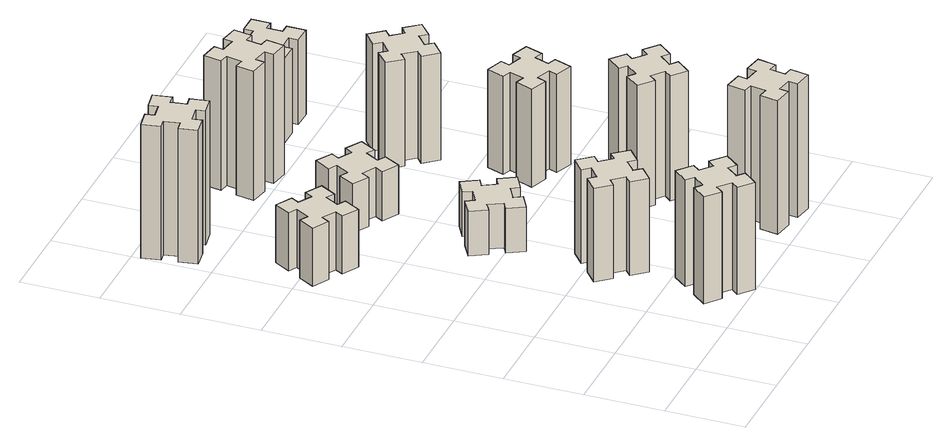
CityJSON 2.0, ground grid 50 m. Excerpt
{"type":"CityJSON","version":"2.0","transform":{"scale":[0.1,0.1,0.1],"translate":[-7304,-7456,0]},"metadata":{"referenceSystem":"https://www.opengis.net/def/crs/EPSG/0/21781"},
"CityObjects":{
"building1":{"type":"Building","attributes":{"class":"1000","function":"1000","usage":"1000","yearOfConstruction":2016,"roofType":"1000","measuredHeight":72,"storeysAboveGround":30,"storeysBelowGround":0},"geometry":[{"type":"Solid","lod":"1","boundaries":[[[[0,1,2,3,4,5,6,7,8,9,10,11,12,13,14,15,16,17,18,19]],[[17,16,20,21]],[[16,15,22,20]],[[15,14,23,22]],[[14,13,24,23]],[[13,12,25,24]],[[12,11,26,25]],[[11,10,27,26]],[[10,9,28,27]],[[9,8,29,28]],[[8,7,30,29]],[[7,6,31,30]],[[6,5,32,31]],[[5,4,33,32]],[[4,3,34,33]],[[3,2,35,34]],[[2,1,36,35]],[[1,0,37,36]],[[0,19,38,37]],[[19,18,39,38]],[[18,17,21,39]],[[24,25,26,27,28,29,30,31,32,33,34,35,36,37,38,39,21,20,22,23]]]]}]},
"building2":{"type":"Building","attributes":{"class":"1000","function":"1000","usage":"1000","yearOfConstruction":2016,"roofType":"1000","measuredHeight":39,"storeysAboveGround":30,"storeysBelowGround":0},"geometry":[{"type":"Solid","lod":"1","boundaries":[[[[40,41,42,43,44,45,46,47,48,49,50,51,52,53,54,55,56,57,58,59]],[[57,56,60,61]],[[56,55,62,60]],[[55,54,63,62]],[[54,53,64,63]],[[53,52,65,64]],[[52,51,66,65]],[[51,50,67,66]],[[50,49,68,67]],[[49,48,69,68]],[[48,47,70,69]],[[47,46,71,70]],[[46,45,72,71]],[[45,44,73,72]],[[44,43,74,73]],[[43,42,75,74]],[[42,41,76,75]],[[41,40,77,76]],[[40,59,78,77]],[[59,58,79,78]],[[58,57,61,79]],[[64,65,66,67,68,69,70,71,72,73,74,75,76,77,78,79,61,60,62,63]]]]}]},
"building3":{"type":"Building","attributes":{"class":"1000","function":"1000","usage":"1000","yearOfConstruction":2016,"roofType":"1000","measuredHeight":90,"storeysAboveGround":30,"storeysBelowGround":0},"geometry":[{"type":"Solid","lod":"1","boundaries":[[[[80,81,82,83,84,85,86,87,88,89,90,91,92,93,94,95,96,97,98,99]],[[97,96,100,101]],[[96,95,102,100]],[[95,94,103,102]],[[94,93,104,103]],[[93,92,105,104]],[[92,91,106,105]],[[91,90,107,106]],[[90,89,108,107]],[[89,88,109,108]],[[88,87,110,109]],[[87,86,111,110]],[[86,85,112,111]],[[85,84,113,112]],[[84,83,114,113]],[[83,82,115,114]],[[82,81,116,115]],[[81,80,117,116]],[[80,99,118,117]],[[99,98,119,118]],[[98,97,101,119]],[[104,105,106,107,108,109,110,111,112,113,114,115,116,117,118,119,101,100,102,103]]]]}]},
"building4":{"type":"Building","attributes":{"class":"1000","function":"1000","usage":"1000","yearOfConstruction":2016,"roofType":"1000","measuredHeight":63,"storeysAboveGround":30,"storeysBelowGround":0},"geometry":[{"type":"Solid","lod":"1","boundaries":[[[[120,121,122,123,124,125,126,127,128,129,130,131,132,133,134,135,136,137,138,139]],[[137,136,140,141]],[[136,135,142,140]],[[135,134,143,142]],[[134,133,144,143]],[[133,132,145,144]],[[132,131,146,145]],[[131,130,147,146]],[[130,129,148,147]],[[129,128,149,148]],[[128,127,150,149]],[[127,126,151,150]],[[126,125,152,151]],[[125,124,153,152]],[[124,123,154,153]],[[123,122,155,154]],[[122,121,156,155]],[[121,120,157,156]],[[120,139,158,157]],[[139,138,159,158]],[[138,137,141,159]],[[144,145,146,147,148,149,150,151,152,153,154,155,156,157,158,159,141,140,142,143]]]]}]},
"building5":{"type":"Building","attributes":{"class":"1000","function":"1000","usage":"1000","yearOfConstruction":2016,"roofType":"1000","measuredHeight":30,"storeysAboveGround":30,"storeysBelowGround":0},"geometry":[{"type":"Solid","lod":"1","boundaries":[[[[160,161,162,163,164,165,166,167,168,169,170,171,172,173,174,175,176,177,178,179]],[[177,176,180,181]],[[176,175,182,180]],[[175,174,183,182]],[[174,173,184,183]],[[173,172,185,184]],[[172,171,186,185]],[[171,170,187,186]],[[170,169,188,187]],[[169,168,189,188]],[[168,167,190,189]],[[167,166,191,190]],[[166,165,192,191]],[[165,164,193,192]],[[164,163,194,193]],[[163,162,195,194]],[[162,161,196,195]],[[161,160,197,196]],[[160,179,198,197]],[[179,178,199,198]],[[178,177,181,199]],[[184,185,186,187,188,189,190,191,192,193,194,195,196,197,198,199,181,180,182,183]]]]}]},
"building6":{"type":"Building","attributes":{"class":"1000","function":"1000","usage":"1000","yearOfConstruction":2016,"roofType":"1000","measuredHeight":33,"storeysAboveGround":30,"storeysBelowGround":0},"geometry":[{"type":"Solid","lod":"1","boundaries":[[[[200,201,202,203,204,205,206,207,208,209,210,211,212,213,214,215,216,217,218,219]],[[217,216,220,221]],[[216,215,222,220]],[[215,214,223,222]],[[214,213,224,223]],[[213,212,225,224]],[[212,211,226,225]],[[211,210,227,226]],[[210,209,228,227]],[[209,208,229,228]],[[208,207,230,229]],[[207,206,231,230]],[[206,205,232,231]],[[205,204,233,232]],[[204,203,234,233]],[[203,202,235,234]],[[202,201,236,235]],[[201,200,237,236]],[[200,219,238,237]],[[219,218,239,238]],[[218,217,221,239]],[[224,225,226,227,228,229,230,231,232,233,234,235,236,237,238,239,221,220,222,223]]]]}]},
"building7":{"type":"Building","attributes":{"class":"1000","function":"1000","usage":"1000","yearOfConstruction":2016,"roofType":"1000","measuredHeight":90,"storeysAboveGround":30,"storeysBelowGround":0},"geometry":[{"type":"Solid","lod":"1","boundaries":[[[[240,241,242,243,244,245,246,247,248,249,250,251,252,253,254,255,256,257,258,259]],[[257,256,260,261]],[[256,255,262,260]],[[255,254,263,262]],[[254,253,264,263]],[[253,252,265,264]],[[252,251,266,265]],[[251,250,267,266]],[[250,249,268,267]],[[249,248,269,268]],[[248,247,270,269]],[[247,246,271,270]],[[246,245,272,271]],[[245,244,273,272]],[[244,243,274,273]],[[243,242,275,274]],[[242,241,276,275]],[[241,240,277,276]],[[240,259,278,277]],[[259,258,279,278]],[[258,257,261,279]],[[264,265,266,267,268,269,270,271,272,273,274,275,276,277,278,279,261,260,262,263]]]]}]},
"building8":{"type":"Building","attributes":{"class":"1000","function":"1000","usage":"1000","yearOfConstruction":2016,"roofType":"1000","measuredHeight":87,"storeysAboveGround":30,"storeysBelowGround":0},"geometry":[{"type":"Solid","lod":"1","boundaries":[[[[280,281,282,283,284,285,286,287,288,289,290,291,292,293,294,295,296,297,298,299]],[[297,296,300,301]],[[296,295,302,300]],[[295,294,303,302]],[[294,293,304,303]],[[293,292,305,304]],[[292,291,306,305]],[[291,290,307,306]],[[290,289,308,307]],[[289,288,309,308]],[[288,287,310,309]],[[287,286,311,310]],[[286,285,312,311]],[[285,284,313,312]],[[284,283,314,313]],[[283,282,315,314]],[[282,281,316,315]],[[281,280,317,316]],[[280,299,318,317]],[[299,298,319,318]],[[298,297,301,319]],[[304,305,306,307,308,309,310,311,312,313,314,315,316,317,318,319,301,300,302,303]]]]}]},
"building9":{"type":"Building","attributes":{"class":"1000","function":"1000","usage":"1000","yearOfConstruction":2016,"roofType":"1000","measuredHeight":84,"storeysAboveGround":30,"storeysBelowGround":0},"geometry":[{"type":"Solid","lod":"1","boundaries":[[[[320,321,322,323,324,325,326,327,328,329,330,331,332,333,334,335,336,337,338,339]],[[337,336,340,341]],[[336,335,342,340]],[[335,334,343,342]],[[334,333,344,343]],[[333,332,345,344]],[[332,331,346,345]],[[331,330,347,346]],[[330,329,348,347]],[[329,328,349,348]],[[328,327,350,349]],[[327,326,351,350]],[[326,325,352,351]],[[325,324,353,352]],[[324,323,354,353]],[[323,322,355,354]],[[322,321,356,355]],[[321,320,357,356]],[[320,339,358,357]],[[339,338,359,358]],[[338,337,341,359]],[[344,345,346,347,348,349,350,351,352,353,354,355,356,357,358,359,341,340,342,343]]]]}]},
"building10":{"type":"Building","attributes":{"class":"1000","function":"1000","usage":"1000","yearOfConstruction":2016,"roofType":"1000","measuredHeight":66,"storeysAboveGround":30,"storeysBelowGround":0},"geometry":[{"type":"Solid","lod":"1","boundaries":[[[[360,361,362,363,364,365,366,367,368,369,370,371,372,373,374,375,376,377,378,379]],[[377,376,380,381]],[[376,375,382,380]],[[375,374,383,382]],[[374,373,384,383]],[[373,372,385,384]],[[372,371,386,385]],[[371,370,387,386]],[[370,369,388,387]],[[369,368,389,388]],[[368,367,390,389]],[[367,366,391,390]],[[366,365,392,391]],[[365,364,393,392]],[[364,363,394,393]],[[363,362,395,394]],[[362,361,396,395]],[[361,360,397,396]],[[360,379,398,397]],[[379,378,399,398]],[[378,377,381,399]],[[384,385,386,387,388,389,390,391,392,393,394,395,396,397,398,399,381,380,382,383]]]]}]},
"building11":{"type":"Building","attributes":{"class":"1000","function":"1000","usage":"1000","yearOfConstruction":2016,"roofType":"1000","measuredHeight":72,"storeysAboveGround":30,"storeysBelowGround":0},"geometry":[{"type":"Solid","lod":"1","boundaries":[[[[400,401,402,403,404,405,406,407,408,409,410,411,412,413,414,415,416,417,418,419]],[[417,416,420,421]],[[416,415,422,420]],[[415,414,423,422]],[[414,413,424,423]],[[413,412,425,424]],[[412,411,426,425]],[[411,410,427,426]],[[410,409,428,427]],[[409,408,429,428]],[[408,407,430,429]],[[407,406,431,430]],[[406,405,432,431]],[[405,404,433,432]],[[404,403,434,433]],[[403,402,435,434]],[[402,401,436,435]],[[401,400,437,436]],[[400,419,438,437]],[[419,418,439,438]],[[418,417,421,439]],[[424,425,426,427,428,429,430,431,432,433,434,435,436,437,438,439,421,420,422,423]]]]}]},
"building12":{"type":"Building","attributes":{"class":"1000","function":"1000","usage":"1000","yearOfConstruction":2016,"roofType":"1000","measuredHeight":57,"storeysAboveGround":30,"storeysBelowGround":0},"geometry":[{"type":"Solid","lod":"1","boundaries":[[[[440,441,442,443,444,445,446,447,448,449,450,451,452,453,454,455,456,457,458,459]],[[457,456,460,461]],[[456,455,462,460]],[[455,454,463,462]],[[454,453,464,463]],[[453,452,465,464]],[[452,451,466,465]],[[451,450,467,466]],[[450,449,468,467]],[[449,448,469,468]],[[448,447,470,469]],[[447,446,471,470]],[[446,445,472,471]],[[445,444,473,472]],[[444,443,474,473]],[[443,442,475,474]],[[442,441,476,475]],[[441,440,477,476]],[[440,459,478,477]],[[459,458,479,478]],[[458,457,461,479]],[[464,465,466,467,468,469,470,471,472,473,474,475,476,477,478,479,461,460,462,463]]]]}]}
},
"vertices":[
[836,193,0],[913,129,0],[874,83,0],[966,6,0],[1043,98,0],[997,136,0],[1062,213,0],[1108,174,0],[1185,266,0],[1093,343,0],[1054,297,0],[978,362,0],[1016,408,0],[924,485,0],[847,393,0],[893,354,0],[829,278,0],[783,316,0],[706,224,0],[798,147,0],[829,278,720],[783,316,720],[893,354,720],[847,393,720],[924,485,720],[1016,408,720],[978,362,720],[1054,297,720],[1093,343,720],[1185,266,720],[1108,174,720],[1062,213,720],[997,136,720],[1043,98,720],[966,6,720],[874,83,720],[913,129,720],[836,193,720],[798,147,720],[706,224,720],
[376,2367,0],[426,2454,0],[478,2424,0],[538,2528,0],[434,2588,0],[404,2536,0],[317,2586,0],[347,2638,0],[243,2698,0],[183,2594,0],[235,2564,0],[185,2477,0],[133,2507,0],[73,2403,0],[177,2343,0],[207,2395,0],[294,2345,0],[264,2293,0],[368,2233,0],[428,2337,0],[294,2345,390],[264,2293,390],[207,2395,390],[177,2343,390],[73,2403,390],[133,2507,390],[185,2477,390],[235,2564,390],[183,2594,390],[243,2698,390],[347,2638,390],[317,2586,390],[404,2536,390],[434,2588,390],[538,2528,390],[478,2424,390],[426,2454,390],[376,2367,390],[428,2337,390],[368,2233,390],
[235,3422,0],[137,3405,0],[127,3464,0],[8,3443,0],[29,3325,0],[88,3335,0],[106,3237,0],[47,3227,0],[67,3108,0],[186,3129,0],[175,3188,0],[274,3206,0],[284,3147,0],[402,3167,0],[381,3286,0],[322,3275,0],[305,3374,0],[364,3384,0],[343,3502,0],[225,3481,0],[305,3374,900],[364,3384,900],[322,3275,900],[381,3286,900],[402,3167,900],[284,3147,900],[274,3206,900],[175,3188,900],[186,3129,900],[67,3108,900],[47,3227,900],[106,3237,900],[88,3335,900],[29,3325,900],[8,3443,900],[127,3464,900],[137,3405,900],[235,3422,900],[225,3481,900],[343,3502,900],
[913,1002,0],[836,937,0],[798,983,0],[706,906,0],[783,814,0],[829,853,0],[893,776,0],[847,738,0],[924,646,0],[1016,723,0],[978,769,0],[1054,833,0],[1093,787,0],[1185,864,0],[1108,956,0],[1062,918,0],[997,994,0],[1043,1033,0],[966,1125,0],[874,1048,0],[997,994,630],[1043,1033,630],[1062,918,630],[1108,956,630],[1185,864,630],[1093,787,630],[1054,833,630],[978,769,630],[1016,723,630],[924,646,630],[847,738,630],[893,776,630],[829,853,630],[783,814,630],[706,906,630],[798,983,630],[836,937,630],[913,1002,630],[874,1048,630],[966,1125,630],
[825,1614,0],[875,1527,0],[823,1497,0],[883,1393,0],[987,1453,0],[957,1505,0],[1044,1555,0],[1074,1503,0],[1178,1563,0],[1118,1667,0],[1066,1637,0],[1016,1724,0],[1068,1754,0],[1008,1858,0],[904,1798,0],[934,1746,0],[847,1696,0],[817,1748,0],[713,1688,0],[773,1584,0],[847,1696,300],[817,1748,300],[934,1746,300],[904,1798,300],[1008,1858,300],[1068,1754,300],[1016,1724,300],[1066,1637,300],[1118,1667,300],[1178,1563,300],[1074,1503,300],[1044,1555,300],[957,1505,300],[987,1453,300],[883,1393,300],[823,1497,300],[875,1527,300],[825,1614,300],[773,1584,300],[713,1688,300],
[1016,2367,0],[1066,2454,0],[1118,2424,0],[1178,2528,0],[1074,2588,0],[1044,2536,0],[957,2586,0],[987,2638,0],[883,2698,0],[823,2594,0],[875,2564,0],[825,2477,0],[773,2507,0],[713,2403,0],[817,2343,0],[847,2395,0],[934,2345,0],[904,2293,0],[1008,2233,0],[1068,2337,0],[934,2345,330],[904,2293,330],[847,2395,330],[817,2343,330],[713,2403,330],[773,2507,330],[825,2477,330],[875,2564,330],[823,2594,330],[883,2698,330],[987,2638,330],[957,2586,330],[1044,2536,330],[1074,2588,330],[1178,2528,330],[1118,2424,330],[1066,2454,330],[1016,2367,330],[1068,2337,330],[1008,2233,330],
[1854,345,0],[1755,362,0],[1766,421,0],[1647,442,0],[1627,324,0],[1686,314,0],[1668,215,0],[1609,226,0],[1588,107,0],[1707,87,0],[1717,146,0],[1815,128,0],[1805,69,0],[1923,48,0],[1944,167,0],[1885,177,0],[1902,275,0],[1961,265,0],[1982,383,0],[1864,404,0],[1902,275,900],[1961,265,900],[1885,177,900],[1944,167,900],[1923,48,900],[1805,69,900],[1815,128,900],[1717,146,900],[1707,87,900],[1588,107,900],[1609,226,900],[1668,215,900],[1686,314,900],[1627,324,900],[1647,442,900],[1766,421,900],[1755,362,900],[1854,345,900],[1864,404,900],[1982,383,900],
[946,3274,0],[928,3175,0],[869,3186,0],[848,3067,0],[967,3047,0],[977,3106,0],[1075,3088,0],[1065,3029,0],[1183,3008,0],[1204,3127,0],[1145,3137,0],[1162,3235,0],[1221,3225,0],[1242,3343,0],[1124,3364,0],[1114,3305,0],[1015,3322,0],[1026,3381,0],[907,3402,0],[887,3284,0],[1015,3322,870],[1026,3381,870],[1114,3305,870],[1124,3364,870],[1242,3343,870],[1221,3225,870],[1162,3235,870],[1145,3137,870],[1204,3127,870],[1183,3008,870],[1065,3029,870],[1075,3088,870],[977,3106,870],[967,3047,870],[848,3067,870],[869,3186,870],[928,3175,870],[946,3274,870],[887,3284,870],[907,3402,870],
[1837,876,0],[1902,953,0],[1948,914,0],[2025,1006,0],[1933,1083,0],[1894,1037,0],[1818,1102,0],[1856,1148,0],[1764,1225,0],[1687,1133,0],[1733,1094,0],[1669,1018,0],[1623,1056,0],[1546,964,0],[1638,887,0],[1676,933,0],[1753,869,0],[1714,823,0],[1806,746,0],[1883,838,0],[1753,869,840],[1714,823,840],[1676,933,840],[1638,887,840],[1546,964,840],[1623,1056,840],[1669,1018,840],[1733,1094,840],[1687,1133,840],[1764,1225,840],[1856,1148,840],[1818,1102,840],[1894,1037,840],[1933,1083,840],[2025,1006,840],[1948,914,840],[1902,953,840],[1837,876,840],[1883,838,840],[1806,746,840],
[1870,1812,0],[1776,1846,0],[1797,1902,0],[1684,1943,0],[1643,1830,0],[1699,1810,0],[1665,1716,0],[1609,1737,0],[1567,1624,0],[1680,1583,0],[1701,1639,0],[1795,1605,0],[1774,1549,0],[1887,1507,0],[1928,1620,0],[1872,1641,0],[1906,1735,0],[1962,1714,0],[2003,1827,0],[1890,1868,0],[1906,1735,660],[1962,1714,660],[1872,1641,660],[1928,1620,660],[1887,1507,660],[1774,1549,660],[1795,1605,660],[1701,1639,660],[1680,1583,660],[1567,1624,660],[1609,1737,660],[1665,1716,660],[1699,1810,660],[1643,1830,660],[1684,1943,660],[1797,1902,660],[1776,1846,660],[1870,1812,660],[1890,1868,660],[2003,1827,660],
[1569,2433,0],[1633,2356,0],[1587,2318,0],[1664,2226,0],[1756,2303,0],[1718,2349,0],[1794,2413,0],[1833,2367,0],[1925,2444,0],[1848,2536,0],[1802,2498,0],[1737,2574,0],[1783,2613,0],[1706,2705,0],[1614,2628,0],[1653,2582,0],[1576,2517,0],[1538,2563,0],[1446,2486,0],[1523,2394,0],[1576,2517,720],[1538,2563,720],[1653,2582,720],[1614,2628,720],[1706,2705,720],[1783,2613,720],[1737,2574,720],[1802,2498,720],[1848,2536,720],[1925,2444,720],[1833,2367,720],[1794,2413,720],[1718,2349,720],[1756,2303,720],[1664,2226,720],[1587,2318,720],[1633,2356,720],[1569,2433,720],[1523,2394,720],[1446,2486,720],
[1635,3195,0],[1735,3195,0],[1735,3135,0],[1855,3135,0],[1855,3255,0],[1795,3255,0],[1795,3355,0],[1855,3355,0],[1855,3475,0],[1735,3475,0],[1735,3415,0],[1635,3415,0],[1635,3475,0],[1515,3475,0],[1515,3355,0],[1575,3355,0],[1575,3255,0],[1515,3255,0],[1515,3135,0],[1635,3135,0],[1575,3255,570],[1515,3255,570],[1575,3355,570],[1515,3355,570],[1515,3475,570],[1635,3475,570],[1635,3415,570],[1735,3415,570],[1735,3475,570],[1855,3475,570],[1855,3355,570],[1795,3355,570],[1795,3255,570],[1855,3255,570],[1855,3135,570],[1735,3135,570],[1735,3195,570],[1635,3195,570],[1635,3135,570],[1515,3135,570]
]}
